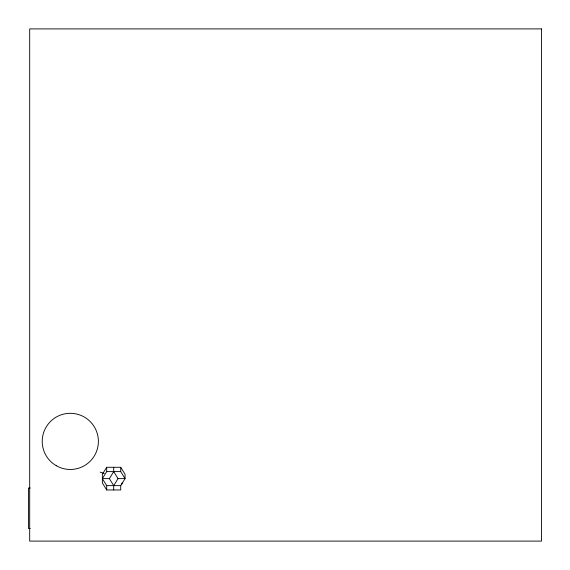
<?xml version="1.0" encoding="UTF-8"?>
<svg xmlns="http://www.w3.org/2000/svg" width="570" height="570" viewBox="0 0 570 570"><rect width="100%" height="100%" fill="white"/><g stroke="black" fill="none" stroke-linecap="round" stroke-linejoin="round"><path stroke-width="0.85" d="M121.652 484.479L122.115 482.99M106.69 467.279L102.358 474.29L102.358 482.954L106.69 489.965L120.719 489.965L120.719 485.633L125.051 478.622L125.051 474.29L120.719 467.279L106.69 467.279L106.69 471.611L102.358 478.622L106.69 485.633L106.69 489.965M102.358 478.622L109.369 478.622L113.708 471.611L113.708 467.279M113.708 489.965L113.708 485.633L118.04 478.622L125.051 478.622L120.719 471.611L120.719 467.279M106.69 471.611L120.719 471.611M106.69 485.633L120.719 485.633M30.274 488.013L28.5 488.013L28.5 528.54L30.274 528.54M100.163 472.152L104.26 473.406M113.708 471.611L118.04 478.622M109.369 478.622L113.708 485.633M541.5 28.906L29.69 28.906L29.69 541.094L541.5 541.094L541.5 28.906M56.259 465.704A28.08 28.08 0 0 0 98.382 441.387A28.08 28.08 0 0 0 56.259 417.069A28.08 28.08 0 0 0 56.259 465.704"/></g></svg>
